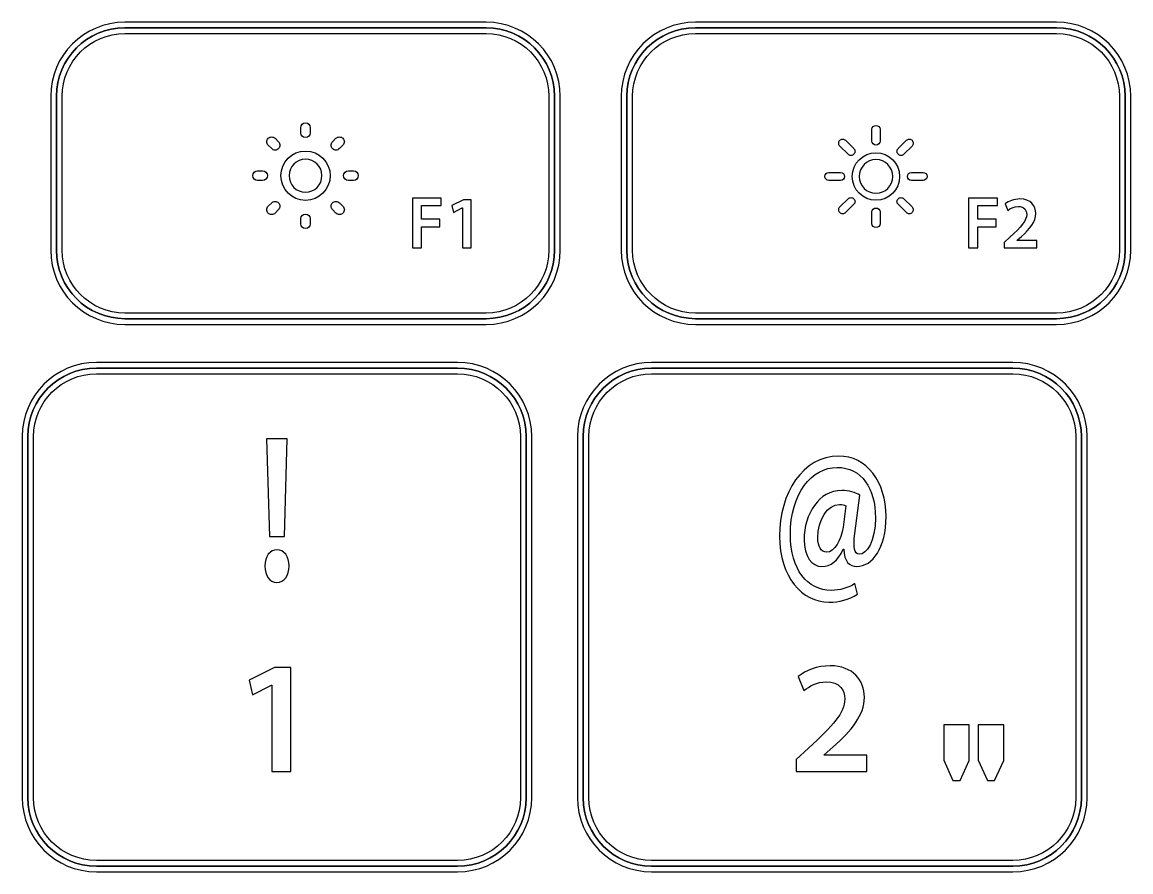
# Model space of a CAD drawing. Header units: millimetres. Extents: x -129 to 142, y -94 to 111.
# Drawn here: x -110.39 to -72.95, y 81.93 to 110.63 of the extents above; entities that cross this region are included whole.
import ezdxf

# ---------------------------------------------------------------- set-up
doc = ezdxf.new("R2010")
doc.units = ezdxf.units.MM
doc.header["$MEASUREMENT"] = 0
doc.layers.add('layer 1', color=7, linetype='Continuous')

msp = doc.modelspace()

# ---------------------------------------------------------------- linework, layer by layer
at = {"layer": 'layer 1', "color": 7, "lineweight": 25}
for points, knots in [([(-94.7167, 100.4215), (-94.7167, 100.4215), (-106.9178, 100.4215), (-106.9178, 100.4215), (-106.9178, 100.4215), (-108.2991, 100.4215), (-109.4222, 101.5453), (-109.4222, 102.9266), (-109.4222, 102.9266), (-109.4222, 102.9266), (-109.4222, 108.1285), (-109.4222, 108.1285), (-109.4222, 108.1285), (-109.4222, 109.5091), (-108.2991, 110.633), (-106.9178, 110.633), (-106.9178, 110.633), (-106.9178, 110.633), (-94.7167, 110.633), (-94.7167, 110.633), (-94.7167, 110.633), (-93.3357, 110.633), (-92.2124, 109.5091), (-92.2124, 108.1285), (-92.2124, 108.1285), (-92.2124, 108.1285), (-92.2124, 102.9266), (-92.2124, 102.9266), (-92.2124, 102.9266), (-92.2124, 101.5453), (-93.3357, 100.4215), (-94.7167, 100.4215)], [0, 0, 0, 0, 0.1111111, 0.1111111, 0.1111111, 0.1111111, 0.2222222, 0.2222222, 0.2222222, 0.2222222, 0.3333333, 0.3333333, 0.3333333, 0.3333333, 0.4444444, 0.4444444, 0.4444444, 0.4444444, 0.5555556, 0.5555556, 0.5555556, 0.5555556, 0.6666667, 0.6666667, 0.6666667, 0.6666667, 0.7777778, 0.7777778, 0.7777778, 0.7777778, 1, 1, 1, 1]), ([(-75.4506, 100.4215), (-75.4506, 100.4215), (-87.6518, 100.4215), (-87.6518, 100.4215), (-87.6518, 100.4215), (-89.0327, 100.4215), (-90.1562, 101.5453), (-90.1562, 102.9266), (-90.1562, 102.9266), (-90.1562, 102.9266), (-90.1562, 108.1285), (-90.1562, 108.1285), (-90.1562, 108.1285), (-90.1562, 109.5091), (-89.0327, 110.633), (-87.6518, 110.633), (-87.6518, 110.633), (-87.6518, 110.633), (-75.4506, 110.633), (-75.4506, 110.633), (-75.4506, 110.633), (-74.0696, 110.633), (-72.9462, 109.5091), (-72.9462, 108.1285), (-72.9462, 108.1285), (-72.9462, 108.1285), (-72.9462, 102.9266), (-72.9462, 102.9266), (-72.9462, 102.9266), (-72.9462, 101.5453), (-74.0696, 100.4215), (-75.4506, 100.4215)], [0, 0, 0, 0, 0.1111111, 0.1111111, 0.1111111, 0.1111111, 0.2222222, 0.2222222, 0.2222222, 0.2222222, 0.3333333, 0.3333333, 0.3333333, 0.3333333, 0.4444444, 0.4444444, 0.4444444, 0.4444444, 0.5555556, 0.5555556, 0.5555556, 0.5555556, 0.6666667, 0.6666667, 0.6666667, 0.6666667, 0.7777778, 0.7777778, 0.7777778, 0.7777778, 1, 1, 1, 1]), ([(-106.9178, 110.2468), (-106.9178, 110.2468), (-106.9178, 110.2468), (-106.9178, 110.2468), (-106.9178, 110.2468), (-108.0867, 110.2468), (-109.0371, 109.2967), (-109.0371, 108.1285), (-109.0371, 108.1285), (-109.0371, 108.1285), (-109.0371, 102.9266), (-109.0371, 102.9266), (-109.0371, 102.9266), (-109.0371, 101.7578), (-108.0867, 100.8071), (-106.9178, 100.8071), (-106.9178, 100.8071), (-106.9178, 100.8071), (-94.7167, 100.8071), (-94.7167, 100.8071), (-94.7167, 100.8071), (-93.5479, 100.8071), (-92.5979, 101.7578), (-92.5979, 102.9266), (-92.5979, 102.9266), (-92.5979, 102.9266), (-92.5979, 108.1285), (-92.5979, 108.1285), (-92.5979, 108.1285), (-92.5979, 109.2967), (-93.5479, 110.2468), (-94.7167, 110.2468), (-94.7167, 110.2468), (-94.7167, 110.2468), (-106.9178, 110.2468), (-106.9178, 110.2468)], [0, 0, 0, 0, 0.1, 0.1, 0.1, 0.1, 0.2, 0.2, 0.2, 0.2, 0.3, 0.3, 0.3, 0.3, 0.4, 0.4, 0.4, 0.4, 0.5, 0.5, 0.5, 0.5, 0.6, 0.6, 0.6, 0.6, 0.7, 0.7, 0.7, 0.7, 0.8, 0.8, 0.8, 0.8, 1, 1, 1, 1]), ([(-87.6518, 110.2468), (-87.6518, 110.2468), (-87.6518, 110.2468), (-87.6518, 110.2468), (-87.6518, 110.2468), (-88.8201, 110.2468), (-89.7709, 109.2967), (-89.7709, 108.1285), (-89.7709, 108.1285), (-89.7709, 108.1285), (-89.7709, 102.9266), (-89.7709, 102.9266), (-89.7709, 102.9266), (-89.7709, 101.7578), (-88.8201, 100.8071), (-87.6518, 100.8071), (-87.6518, 100.8071), (-87.6518, 100.8071), (-75.4506, 100.8071), (-75.4506, 100.8071), (-75.4506, 100.8071), (-74.2815, 100.8071), (-73.3312, 101.7578), (-73.3312, 102.9266), (-73.3312, 102.9266), (-73.3312, 102.9266), (-73.3312, 108.1285), (-73.3312, 108.1285), (-73.3312, 108.1285), (-73.3312, 109.2967), (-74.2815, 110.2468), (-75.4506, 110.2468), (-75.4506, 110.2468), (-75.4506, 110.2468), (-87.6518, 110.2468), (-87.6518, 110.2468)], [0, 0, 0, 0, 0.1, 0.1, 0.1, 0.1, 0.2, 0.2, 0.2, 0.2, 0.3, 0.3, 0.3, 0.3, 0.4, 0.4, 0.4, 0.4, 0.5, 0.5, 0.5, 0.5, 0.6, 0.6, 0.6, 0.6, 0.7, 0.7, 0.7, 0.7, 0.8, 0.8, 0.8, 0.8, 1, 1, 1, 1]), ([(-95.6792, 81.9277), (-95.6792, 81.9277), (-107.8807, 81.9277), (-107.8807, 81.9277), (-107.8807, 81.9277), (-109.2617, 81.9277), (-110.3852, 83.0511), (-110.3852, 84.4318), (-110.3852, 84.4318), (-110.3852, 84.4318), (-110.3852, 96.6332), (-110.3852, 96.6332), (-110.3852, 96.6332), (-110.3852, 98.0143), (-109.2617, 99.1377), (-107.8807, 99.1377), (-107.8807, 99.1377), (-107.8807, 99.1377), (-95.6792, 99.1377), (-95.6792, 99.1377), (-95.6792, 99.1377), (-94.2983, 99.1377), (-93.1748, 98.0143), (-93.1748, 96.6332), (-93.1748, 96.6332), (-93.1748, 96.6332), (-93.1748, 84.4318), (-93.1748, 84.4318), (-93.1748, 84.4318), (-93.1748, 83.0511), (-94.2983, 81.9277), (-95.6792, 81.9277)], [0, 0, 0, 0, 0.1111111, 0.1111111, 0.1111111, 0.1111111, 0.2222222, 0.2222222, 0.2222222, 0.2222222, 0.3333333, 0.3333333, 0.3333333, 0.3333333, 0.4444444, 0.4444444, 0.4444444, 0.4444444, 0.5555556, 0.5555556, 0.5555556, 0.5555556, 0.6666667, 0.6666667, 0.6666667, 0.6666667, 0.7777778, 0.7777778, 0.7777778, 0.7777778, 1, 1, 1, 1]), ([(-76.9281, 81.9277), (-76.9281, 81.9277), (-89.1296, 81.9277), (-89.1296, 81.9277), (-89.1296, 81.9277), (-90.5105, 81.9277), (-91.6336, 83.0511), (-91.6336, 84.4318), (-91.6336, 84.4318), (-91.6336, 84.4318), (-91.6336, 96.6332), (-91.6336, 96.6332), (-91.6336, 96.6332), (-91.6336, 98.0143), (-90.5105, 99.1377), (-89.1296, 99.1377), (-89.1296, 99.1377), (-89.1296, 99.1377), (-76.9281, 99.1377), (-76.9281, 99.1377), (-76.9281, 99.1377), (-75.5464, 99.1377), (-74.4238, 98.0143), (-74.4238, 96.6332), (-74.4238, 96.6332), (-74.4238, 96.6332), (-74.4238, 84.4318), (-74.4238, 84.4318), (-74.4238, 84.4318), (-74.4238, 83.0511), (-75.5464, 81.9277), (-76.9281, 81.9277)], [0, 0, 0, 0, 0.1111111, 0.1111111, 0.1111111, 0.1111111, 0.2222222, 0.2222222, 0.2222222, 0.2222222, 0.3333333, 0.3333333, 0.3333333, 0.3333333, 0.4444444, 0.4444444, 0.4444444, 0.4444444, 0.5555556, 0.5555556, 0.5555556, 0.5555556, 0.6666667, 0.6666667, 0.6666667, 0.6666667, 0.7777778, 0.7777778, 0.7777778, 0.7777778, 1, 1, 1, 1]), ([(-107.8807, 98.7527), (-107.8807, 98.7527), (-107.8807, 98.7527), (-107.8807, 98.7527), (-107.8807, 98.7527), (-109.0488, 98.7527), (-109.9998, 97.8014), (-109.9998, 96.6332), (-109.9998, 96.6332), (-109.9998, 96.6332), (-109.9998, 84.4318), (-109.9998, 84.4318), (-109.9998, 84.4318), (-109.9998, 83.2638), (-109.0488, 82.3117), (-107.8807, 82.3117), (-107.8807, 82.3117), (-107.8807, 82.3117), (-95.6792, 82.3117), (-95.6792, 82.3117), (-95.6792, 82.3117), (-94.5111, 82.3117), (-93.5601, 83.2638), (-93.5601, 84.4318), (-93.5601, 84.4318), (-93.5601, 84.4318), (-93.5601, 96.6332), (-93.5601, 96.6332), (-93.5601, 96.6332), (-93.5601, 97.8014), (-94.5111, 98.7527), (-95.6792, 98.7527), (-95.6792, 98.7527), (-95.6792, 98.7527), (-107.8807, 98.7527), (-107.8807, 98.7527)], [0, 0, 0, 0, 0.1, 0.1, 0.1, 0.1, 0.2, 0.2, 0.2, 0.2, 0.3, 0.3, 0.3, 0.3, 0.4, 0.4, 0.4, 0.4, 0.5, 0.5, 0.5, 0.5, 0.6, 0.6, 0.6, 0.6, 0.7, 0.7, 0.7, 0.7, 0.8, 0.8, 0.8, 0.8, 1, 1, 1, 1]), ([(-89.1296, 98.7527), (-89.1296, 98.7527), (-89.1296, 98.7527), (-89.1296, 98.7527), (-89.1296, 98.7527), (-90.2977, 98.7527), (-91.2485, 97.8014), (-91.2485, 96.6332), (-91.2485, 96.6332), (-91.2485, 96.6332), (-91.2485, 84.4318), (-91.2485, 84.4318), (-91.2485, 84.4318), (-91.2485, 83.2638), (-90.2977, 82.3117), (-89.1296, 82.3117), (-89.1296, 82.3117), (-89.1296, 82.3117), (-76.9281, 82.3117), (-76.9281, 82.3117), (-76.9281, 82.3117), (-75.7593, 82.3117), (-74.8088, 83.2638), (-74.8088, 84.4318), (-74.8088, 84.4318), (-74.8088, 84.4318), (-74.8088, 96.6332), (-74.8088, 96.6332), (-74.8088, 96.6332), (-74.8088, 97.8014), (-75.7593, 98.7527), (-76.9281, 98.7527), (-76.9281, 98.7527), (-76.9281, 98.7527), (-89.1296, 98.7527), (-89.1296, 98.7527)], [0, 0, 0, 0, 0.1, 0.1, 0.1, 0.1, 0.2, 0.2, 0.2, 0.2, 0.3, 0.3, 0.3, 0.3, 0.4, 0.4, 0.4, 0.4, 0.5, 0.5, 0.5, 0.5, 0.6, 0.6, 0.6, 0.6, 0.7, 0.7, 0.7, 0.7, 0.8, 0.8, 0.8, 0.8, 1, 1, 1, 1])]:
    msp.add_open_spline(points, degree=3, knots=knots, dxfattribs=at)
at = {"layer": 'layer 1', "color": 7}
for points in [[(-92.4047, 102.9266), (-92.4047, 101.6496), (-93.4397, 100.6153), (-94.7167, 100.6153), (-94.7167, 100.6153), (-94.7167, 100.6153), (-106.9178, 100.6153), (-106.9178, 100.6153), (-106.9178, 100.6153), (-108.1942, 100.6153), (-109.2296, 101.6496), (-109.2296, 102.9266), (-109.2296, 102.9266), (-109.2296, 102.9266), (-109.2296, 108.1285), (-109.2296, 108.1285), (-109.2296, 108.1285), (-109.2296, 109.4048), (-108.1942, 110.4391), (-106.9178, 110.4391), (-106.9178, 110.4391), (-106.9178, 110.4391), (-94.7167, 110.4391), (-94.7167, 110.4391), (-94.7167, 110.4391), (-93.4397, 110.4391), (-92.4047, 109.4048), (-92.4047, 108.1285), (-92.4047, 108.1285), (-92.4047, 108.1285), (-92.4047, 102.9266), (-92.4047, 102.9266)], [(-73.1382, 102.9266), (-73.1382, 101.6496), (-74.1741, 100.6153), (-75.4506, 100.6153), (-75.4506, 100.6153), (-75.4506, 100.6153), (-87.6518, 100.6153), (-87.6518, 100.6153), (-87.6518, 100.6153), (-88.9285, 100.6153), (-89.9638, 101.6496), (-89.9638, 102.9266), (-89.9638, 102.9266), (-89.9638, 102.9266), (-89.9638, 108.1285), (-89.9638, 108.1285), (-89.9638, 108.1285), (-89.9638, 109.4048), (-88.9285, 110.4391), (-87.6518, 110.4391), (-87.6518, 110.4391), (-87.6518, 110.4391), (-75.4506, 110.4391), (-75.4506, 110.4391), (-75.4506, 110.4391), (-74.1741, 110.4391), (-73.1382, 109.4048), (-73.1382, 108.1285), (-73.1382, 108.1285), (-73.1382, 108.1285), (-73.1382, 102.9266), (-73.1382, 102.9266)], [(-93.3675, 84.4318), (-93.3675, 83.1552), (-94.4024, 82.12), (-95.6792, 82.12), (-95.6792, 82.12), (-95.6792, 82.12), (-107.8807, 82.12), (-107.8807, 82.12), (-107.8807, 82.12), (-109.1575, 82.12), (-110.1922, 83.1552), (-110.1922, 84.4318), (-110.1922, 84.4318), (-110.1922, 84.4318), (-110.1922, 96.6332), (-110.1922, 96.6332), (-110.1922, 96.6332), (-110.1922, 97.9097), (-109.1575, 98.9454), (-107.8807, 98.9454), (-107.8807, 98.9454), (-107.8807, 98.9454), (-95.6792, 98.9454), (-95.6792, 98.9454), (-95.6792, 98.9454), (-94.4024, 98.9454), (-93.3675, 97.9097), (-93.3675, 96.6332), (-93.3675, 96.6332), (-93.3675, 96.6332), (-93.3675, 84.4318), (-93.3675, 84.4318)], [(-74.6161, 84.4318), (-74.6161, 83.1552), (-75.6517, 82.12), (-76.9281, 82.12), (-76.9281, 82.12), (-76.9281, 82.12), (-89.1296, 82.12), (-89.1296, 82.12), (-89.1296, 82.12), (-90.4063, 82.12), (-91.4416, 83.1552), (-91.4416, 84.4318), (-91.4416, 84.4318), (-91.4416, 84.4318), (-91.4416, 96.6332), (-91.4416, 96.6332), (-91.4416, 96.6332), (-91.4416, 97.9097), (-90.4063, 98.9454), (-89.1296, 98.9454), (-89.1296, 98.9454), (-89.1296, 98.9454), (-76.9281, 98.9454), (-76.9281, 98.9454), (-76.9281, 98.9454), (-75.6517, 98.9454), (-74.6161, 97.9097), (-74.6161, 96.6332), (-74.6161, 96.6332), (-74.6161, 96.6332), (-74.6161, 84.4318), (-74.6161, 84.4318)]]:
    msp.add_open_spline(points, degree=3, knots=[0, 0, 0, 0, 0.1111111, 0.1111111, 0.1111111, 0.1111111, 0.2222222, 0.2222222, 0.2222222, 0.2222222, 0.3333333, 0.3333333, 0.3333333, 0.3333333, 0.4444444, 0.4444444, 0.4444444, 0.4444444, 0.5555556, 0.5555556, 0.5555556, 0.5555556, 0.6666667, 0.6666667, 0.6666667, 0.6666667, 0.7777778, 0.7777778, 0.7777778, 0.7777778, 1, 1, 1, 1], dxfattribs=at)
at = {"layer": 'layer 1', "color": 251, "lineweight": 25}
for points in [[(-109.2296, 108.1285), (-109.2296, 109.4048), (-108.1942, 110.4391), (-106.9178, 110.4391)], [(-106.9178, 110.4391), (-106.9178, 110.4391), (-94.7167, 110.4391), (-94.7167, 110.4391)], [(-94.7167, 110.4391), (-93.4397, 110.4391), (-92.4047, 109.4048), (-92.4047, 108.1285)], [(-89.9638, 108.1285), (-89.9638, 109.4048), (-88.9285, 110.4391), (-87.6518, 110.4391)], [(-87.6518, 110.4391), (-87.6518, 110.4391), (-75.4506, 110.4391), (-75.4506, 110.4391)], [(-75.4506, 110.4391), (-74.1741, 110.4391), (-73.1382, 109.4048), (-73.1382, 108.1285)], [(-109.2296, 102.9266), (-109.2296, 102.9266), (-109.2296, 108.1285), (-109.2296, 108.1285)], [(-92.4047, 108.1285), (-92.4047, 108.1285), (-92.4047, 102.9266), (-92.4047, 102.9266)], [(-89.9638, 102.9266), (-89.9638, 102.9266), (-89.9638, 108.1285), (-89.9638, 108.1285)], [(-73.1382, 108.1285), (-73.1382, 108.1285), (-73.1382, 102.9266), (-73.1382, 102.9266)], [(-106.9178, 100.6153), (-108.1942, 100.6153), (-109.2296, 101.6496), (-109.2296, 102.9266)], [(-92.4047, 102.9266), (-92.4047, 101.6496), (-93.4397, 100.6153), (-94.7167, 100.6153)], [(-87.6518, 100.6153), (-88.9285, 100.6153), (-89.9638, 101.6496), (-89.9638, 102.9266)], [(-73.1382, 102.9266), (-73.1382, 101.6496), (-74.1741, 100.6153), (-75.4506, 100.6153)], [(-94.7167, 100.6153), (-94.7167, 100.6153), (-106.9178, 100.6153), (-106.9178, 100.6153)], [(-75.4506, 100.6153), (-75.4506, 100.6153), (-87.6518, 100.6153), (-87.6518, 100.6153)], [(-110.1922, 96.6332), (-110.1922, 97.9097), (-109.1575, 98.9454), (-107.8807, 98.9454)], [(-107.8807, 98.9454), (-107.8807, 98.9454), (-95.6792, 98.9454), (-95.6792, 98.9454)], [(-95.6792, 98.9454), (-94.4024, 98.9454), (-93.3675, 97.9097), (-93.3675, 96.6332)], [(-91.4416, 96.6332), (-91.4416, 97.9097), (-90.4063, 98.9454), (-89.1296, 98.9454)], [(-89.1296, 98.9454), (-89.1296, 98.9454), (-76.9281, 98.9454), (-76.9281, 98.9454)], [(-76.9281, 98.9454), (-75.6517, 98.9454), (-74.6161, 97.9097), (-74.6161, 96.6332)], [(-110.1922, 84.4318), (-110.1922, 84.4318), (-110.1922, 96.6332), (-110.1922, 96.6332)], [(-93.3675, 96.6332), (-93.3675, 96.6332), (-93.3675, 84.4318), (-93.3675, 84.4318)], [(-91.4416, 84.4318), (-91.4416, 84.4318), (-91.4416, 96.6332), (-91.4416, 96.6332)], [(-74.6161, 96.6332), (-74.6161, 96.6332), (-74.6161, 84.4318), (-74.6161, 84.4318)], [(-107.8807, 82.12), (-109.1575, 82.12), (-110.1922, 83.1552), (-110.1922, 84.4318)], [(-93.3675, 84.4318), (-93.3675, 83.1552), (-94.4024, 82.12), (-95.6792, 82.12)], [(-89.1296, 82.12), (-90.4063, 82.12), (-91.4416, 83.1552), (-91.4416, 84.4318)], [(-74.6161, 84.4318), (-74.6161, 83.1552), (-75.6517, 82.12), (-76.9281, 82.12)], [(-95.6792, 82.12), (-95.6792, 82.12), (-107.8807, 82.12), (-107.8807, 82.12)], [(-76.9281, 82.12), (-76.9281, 82.12), (-89.1296, 82.12), (-89.1296, 82.12)]]:
    msp.add_open_spline(points, degree=3, dxfattribs=at)
at = {"layer": 'layer 1', "color": 252}
for points, knots in [([(-100.6552, 106.8922), (-100.6552, 106.8922), (-100.6552, 106.8922), (-100.6552, 106.8922), (-100.6552, 106.8922), (-100.6552, 106.8922), (-100.6552, 107.0668), (-100.6552, 107.0668), (-100.6552, 107.0668), (-100.6552, 107.1564), (-100.7247, 107.2302), (-100.8161, 107.2302), (-100.8161, 107.2302), (-100.9058, 107.2302), (-100.9793, 107.1564), (-100.9793, 107.0668), (-100.9793, 107.0668), (-100.9793, 107.0668), (-100.9793, 106.8922), (-100.9793, 106.8922), (-100.9793, 106.8922), (-100.9793, 106.8026), (-100.9058, 106.7332), (-100.8161, 106.7332), (-100.8161, 106.7332), (-100.7247, 106.7332), (-100.6552, 106.8026), (-100.6552, 106.8922)], [0, 0, 0, 0, 0.125, 0.125, 0.125, 0.125, 0.25, 0.25, 0.25, 0.25, 0.375, 0.375, 0.375, 0.375, 0.5, 0.5, 0.5, 0.5, 0.625, 0.625, 0.625, 0.625, 0.75, 0.75, 0.75, 0.75, 1, 1, 1, 1]), ([(-81.4155, 106.6167), (-81.4155, 106.6167), (-81.4155, 106.6167), (-81.4155, 106.6167), (-81.4155, 106.6167), (-81.4155, 106.6167), (-81.4155, 107.0145), (-81.4155, 107.0145), (-81.4155, 107.0145), (-81.4155, 107.0888), (-81.4786, 107.1416), (-81.553, 107.1416), (-81.553, 107.1416), (-81.6285, 107.1416), (-81.6899, 107.0888), (-81.6899, 107.0145), (-81.6899, 107.0145), (-81.6899, 107.0145), (-81.6899, 106.6167), (-81.6899, 106.6167), (-81.6899, 106.6167), (-81.6899, 106.5437), (-81.6285, 106.4826), (-81.553, 106.4826), (-81.553, 106.4826), (-81.4786, 106.4826), (-81.4155, 106.5437), (-81.4155, 106.6167)], [0, 0, 0, 0, 0.125, 0.125, 0.125, 0.125, 0.25, 0.25, 0.25, 0.25, 0.375, 0.375, 0.375, 0.375, 0.5, 0.5, 0.5, 0.5, 0.625, 0.625, 0.625, 0.625, 0.75, 0.75, 0.75, 0.75, 1, 1, 1, 1]), ([(-101.6815, 106.4724), (-101.6815, 106.4724), (-101.6815, 106.4724), (-101.6815, 106.4724), (-101.6815, 106.4724), (-101.6815, 106.5129), (-101.6971, 106.5589), (-101.7296, 106.5897), (-101.7296, 106.5897), (-101.7296, 106.5897), (-101.8422, 106.7092), (-101.8422, 106.7092), (-101.8422, 106.7092), (-101.8731, 106.738), (-101.9236, 106.7546), (-101.9665, 106.7546), (-101.9665, 106.7546), (-102.0071, 106.7546), (-102.0494, 106.738), (-102.079, 106.7092), (-102.079, 106.7092), (-102.1098, 106.6803), (-102.1274, 106.6377), (-102.1274, 106.5961), (-102.1274, 106.5961), (-102.1274, 106.5545), (-102.1098, 106.4983), (-102.079, 106.4724), (-102.079, 106.4724), (-102.079, 106.4724), (-101.9584, 106.3594), (-101.9584, 106.3594), (-101.9584, 106.3594), (-101.9276, 106.3294), (-101.8873, 106.3099), (-101.8422, 106.3099), (-101.8422, 106.3099), (-101.8016, 106.3099), (-101.759, 106.3294), (-101.7296, 106.3594), (-101.7296, 106.3594), (-101.6971, 106.3876), (-101.6815, 106.4292), (-101.6815, 106.4724)], [0, 0, 0, 0, 0.0833333, 0.0833333, 0.0833333, 0.0833333, 0.1666667, 0.1666667, 0.1666667, 0.1666667, 0.25, 0.25, 0.25, 0.25, 0.3333333, 0.3333333, 0.3333333, 0.3333333, 0.4166667, 0.4166667, 0.4166667, 0.4166667, 0.5, 0.5, 0.5, 0.5, 0.5833333, 0.5833333, 0.5833333, 0.5833333, 0.6666667, 0.6666667, 0.6666667, 0.6666667, 0.75, 0.75, 0.75, 0.75, 0.8333333, 0.8333333, 0.8333333, 0.8333333, 1, 1, 1, 1]), ([(-99.503, 106.5961), (-99.503, 106.6377), (-99.5248, 106.6803), (-99.5536, 106.7092), (-99.5536, 106.7092), (-99.5823, 106.738), (-99.625, 106.7546), (-99.6681, 106.7546), (-99.6681, 106.7546), (-99.7104, 106.7546), (-99.7591, 106.738), (-99.7902, 106.7092), (-99.7902, 106.7092), (-99.7902, 106.7092), (-99.903, 106.5897), (-99.903, 106.5897), (-99.903, 106.5897), (-99.9341, 106.5589), (-99.9534, 106.5129), (-99.9534, 106.4724), (-99.9534, 106.4724), (-99.9534, 106.4292), (-99.9341, 106.3876), (-99.903, 106.3594), (-99.903, 106.3594), (-99.8736, 106.3294), (-99.8305, 106.3099), (-99.7902, 106.3099), (-99.7902, 106.3099), (-99.7473, 106.3099), (-99.7048, 106.3294), (-99.674, 106.3594), (-99.674, 106.3594), (-99.674, 106.3594), (-99.5536, 106.4724), (-99.5536, 106.4724), (-99.5536, 106.4724), (-99.5248, 106.4983), (-99.503, 106.5545), (-99.503, 106.5961)], [0, 0, 0, 0, 0.0909091, 0.0909091, 0.0909091, 0.0909091, 0.1818182, 0.1818182, 0.1818182, 0.1818182, 0.2727273, 0.2727273, 0.2727273, 0.2727273, 0.3636364, 0.3636364, 0.3636364, 0.3636364, 0.4545455, 0.4545455, 0.4545455, 0.4545455, 0.5454545, 0.5454545, 0.5454545, 0.5454545, 0.6363636, 0.6363636, 0.6363636, 0.6363636, 0.7272727, 0.7272727, 0.7272727, 0.7272727, 0.8181818, 0.8181818, 0.8181818, 0.8181818, 1, 1, 1, 1]), ([(-82.26, 106.2653), (-82.26, 106.2653), (-82.26, 106.2653), (-82.26, 106.2653), (-82.26, 106.2653), (-82.26, 106.2967), (-82.2776, 106.3383), (-82.3023, 106.3608), (-82.3023, 106.3608), (-82.3023, 106.3608), (-82.5789, 106.6421), (-82.5789, 106.6421), (-82.5789, 106.6421), (-82.6041, 106.6715), (-82.6382, 106.6803), (-82.6754, 106.6803), (-82.6754, 106.6803), (-82.709, 106.6803), (-82.7498, 106.6715), (-82.7739, 106.6421), (-82.7739, 106.6421), (-82.7996, 106.6167), (-82.8114, 106.5765), (-82.8114, 106.5437), (-82.8114, 106.5437), (-82.8114, 106.5051), (-82.7996, 106.4708), (-82.7739, 106.4478), (-82.7739, 106.4478), (-82.7739, 106.4478), (-82.4933, 106.17), (-82.4933, 106.17), (-82.4933, 106.17), (-82.4669, 106.147), (-82.4348, 106.1299), (-82.396, 106.1299), (-82.396, 106.1299), (-82.3636, 106.1299), (-82.3263, 106.147), (-82.3023, 106.17), (-82.3023, 106.17), (-82.2776, 106.1953), (-82.26, 106.2301), (-82.26, 106.2653)], [0, 0, 0, 0, 0.0833333, 0.0833333, 0.0833333, 0.0833333, 0.1666667, 0.1666667, 0.1666667, 0.1666667, 0.25, 0.25, 0.25, 0.25, 0.3333333, 0.3333333, 0.3333333, 0.3333333, 0.4166667, 0.4166667, 0.4166667, 0.4166667, 0.5, 0.5, 0.5, 0.5, 0.5833333, 0.5833333, 0.5833333, 0.5833333, 0.6666667, 0.6666667, 0.6666667, 0.6666667, 0.75, 0.75, 0.75, 0.75, 0.8333333, 0.8333333, 0.8333333, 0.8333333, 1, 1, 1, 1]), ([(-80.2946, 106.5437), (-80.2946, 106.5765), (-80.3044, 106.6167), (-80.3303, 106.6421), (-80.3303, 106.6421), (-80.3539, 106.6715), (-80.3944, 106.6803), (-80.43, 106.6803), (-80.43, 106.6803), (-80.4658, 106.6803), (-80.5015, 106.6715), (-80.5235, 106.6421), (-80.5235, 106.6421), (-80.5235, 106.6421), (-80.8017, 106.3608), (-80.8017, 106.3608), (-80.8017, 106.3608), (-80.8293, 106.3383), (-80.844, 106.2967), (-80.844, 106.2653), (-80.844, 106.2653), (-80.844, 106.2301), (-80.8293, 106.1953), (-80.8017, 106.17), (-80.8017, 106.17), (-80.7774, 106.147), (-80.7418, 106.1299), (-80.706, 106.1299), (-80.706, 106.1299), (-80.6706, 106.1299), (-80.6355, 106.147), (-80.6125, 106.17), (-80.6125, 106.17), (-80.6125, 106.17), (-80.3303, 106.4478), (-80.3303, 106.4478), (-80.3303, 106.4478), (-80.3044, 106.4708), (-80.2946, 106.5051), (-80.2946, 106.5437)], [0, 0, 0, 0, 0.0909091, 0.0909091, 0.0909091, 0.0909091, 0.1818182, 0.1818182, 0.1818182, 0.1818182, 0.2727273, 0.2727273, 0.2727273, 0.2727273, 0.3636364, 0.3636364, 0.3636364, 0.3636364, 0.4545455, 0.4545455, 0.4545455, 0.4545455, 0.5454545, 0.5454545, 0.5454545, 0.5454545, 0.6363636, 0.6363636, 0.6363636, 0.6363636, 0.7272727, 0.7272727, 0.7272727, 0.7272727, 0.8181818, 0.8181818, 0.8181818, 0.8181818, 1, 1, 1, 1]), ([(-99.9842, 105.4493), (-99.9842, 105.4493), (-99.9842, 105.4493), (-99.9842, 105.4493), (-99.9842, 105.4493), (-99.9842, 105.9048), (-100.3584, 106.2795), (-100.8161, 106.2795), (-100.8161, 106.2795), (-101.2759, 106.2795), (-101.6504, 105.9048), (-101.6504, 105.4493), (-101.6504, 105.4493), (-101.6504, 104.984), (-101.2759, 104.6137), (-100.8161, 104.6137), (-100.8161, 104.6137), (-100.3584, 104.6137), (-99.9842, 104.984), (-99.9842, 105.4493)], [0, 0, 0, 0, 0.1666667, 0.1666667, 0.1666667, 0.1666667, 0.3333333, 0.3333333, 0.3333333, 0.3333333, 0.5, 0.5, 0.5, 0.5, 0.6666667, 0.6666667, 0.6666667, 0.6666667, 1, 1, 1, 1]), ([(-100.2616, 105.4493), (-100.2616, 105.4493), (-100.2616, 105.4493), (-100.2616, 105.4493), (-100.2616, 105.4493), (-100.2616, 105.1425), (-100.508, 104.8846), (-100.8161, 104.8846), (-100.8161, 104.8846), (-101.1246, 104.8846), (-101.371, 105.1425), (-101.371, 105.4493), (-101.371, 105.4493), (-101.371, 105.7541), (-101.1246, 106.0016), (-100.8161, 106.0016), (-100.8161, 106.0016), (-100.508, 106.0016), (-100.2616, 105.7541), (-100.2616, 105.4493)], [0, 0, 0, 0, 0.1666667, 0.1666667, 0.1666667, 0.1666667, 0.3333333, 0.3333333, 0.3333333, 0.3333333, 0.5, 0.5, 0.5, 0.5, 0.6666667, 0.6666667, 0.6666667, 0.6666667, 1, 1, 1, 1]), ([(-80.7533, 105.4223), (-80.7533, 105.4223), (-80.7533, 105.4223), (-80.7533, 105.4223), (-80.7533, 105.4223), (-80.7533, 105.8647), (-81.1102, 106.2199), (-81.553, 106.2199), (-81.553, 106.2199), (-81.9952, 106.2199), (-82.3538, 105.8647), (-82.3538, 105.4223), (-82.3538, 105.4223), (-82.3538, 104.9737), (-81.9952, 104.6175), (-81.553, 104.6175), (-81.553, 104.6175), (-81.1102, 104.6175), (-80.7533, 104.9737), (-80.7533, 105.4223)], [0, 0, 0, 0, 0.1666667, 0.1666667, 0.1666667, 0.1666667, 0.3333333, 0.3333333, 0.3333333, 0.3333333, 0.5, 0.5, 0.5, 0.5, 0.6666667, 0.6666667, 0.6666667, 0.6666667, 1, 1, 1, 1]), ([(-80.9822, 105.4223), (-80.9822, 105.4223), (-80.9822, 105.4223), (-80.9822, 105.4223), (-80.9822, 105.4223), (-80.9822, 105.1083), (-81.2413, 104.8508), (-81.553, 104.8508), (-81.553, 104.8508), (-81.8626, 104.8508), (-82.1201, 105.1083), (-82.1201, 105.4223), (-82.1201, 105.4223), (-82.1201, 105.7336), (-81.8626, 105.99), (-81.553, 105.99), (-81.553, 105.99), (-81.2413, 105.99), (-80.9822, 105.7336), (-80.9822, 105.4223)], [0, 0, 0, 0, 0.1666667, 0.1666667, 0.1666667, 0.1666667, 0.3333333, 0.3333333, 0.3333333, 0.3333333, 0.5, 0.5, 0.5, 0.5, 0.6666667, 0.6666667, 0.6666667, 0.6666667, 1, 1, 1, 1]), ([(-102.104, 105.4493), (-102.104, 105.4493), (-102.104, 105.4493), (-102.104, 105.4493), (-102.104, 105.4493), (-102.104, 105.5369), (-102.1775, 105.6084), (-102.2672, 105.6084), (-102.2672, 105.6084), (-102.2672, 105.6084), (-102.4354, 105.6084), (-102.4354, 105.6084), (-102.4354, 105.6084), (-102.5265, 105.6084), (-102.5983, 105.5369), (-102.5983, 105.4493), (-102.5983, 105.4493), (-102.5983, 105.3553), (-102.5265, 105.279), (-102.4354, 105.279), (-102.4354, 105.279), (-102.4354, 105.279), (-102.2672, 105.279), (-102.2672, 105.279), (-102.2672, 105.279), (-102.1775, 105.279), (-102.104, 105.3553), (-102.104, 105.4493)], [0, 0, 0, 0, 0.125, 0.125, 0.125, 0.125, 0.25, 0.25, 0.25, 0.25, 0.375, 0.375, 0.375, 0.375, 0.5, 0.5, 0.5, 0.5, 0.625, 0.625, 0.625, 0.625, 0.75, 0.75, 0.75, 0.75, 1, 1, 1, 1]), ([(-99.0359, 105.4493), (-99.0359, 105.4493), (-99.0359, 105.4493), (-99.0359, 105.4493), (-99.0359, 105.4493), (-99.0359, 105.5369), (-99.1037, 105.6084), (-99.1967, 105.6084), (-99.1967, 105.6084), (-99.1967, 105.6084), (-99.3674, 105.6084), (-99.3674, 105.6084), (-99.3674, 105.6084), (-99.457, 105.6084), (-99.5306, 105.5369), (-99.5306, 105.4493), (-99.5306, 105.4493), (-99.5306, 105.3553), (-99.457, 105.279), (-99.3674, 105.279), (-99.3674, 105.279), (-99.3674, 105.279), (-99.1967, 105.279), (-99.1967, 105.279), (-99.1967, 105.279), (-99.1037, 105.279), (-99.0359, 105.3553), (-99.0359, 105.4493)], [0, 0, 0, 0, 0.125, 0.125, 0.125, 0.125, 0.25, 0.25, 0.25, 0.25, 0.375, 0.375, 0.375, 0.375, 0.5, 0.5, 0.5, 0.5, 0.625, 0.625, 0.625, 0.625, 0.75, 0.75, 0.75, 0.75, 1, 1, 1, 1]), ([(-82.6124, 105.4223), (-82.6124, 105.4223), (-82.6124, 105.4223), (-82.6124, 105.4223), (-82.6124, 105.4223), (-82.6124, 105.4957), (-82.6754, 105.555), (-82.7498, 105.555), (-82.7498, 105.555), (-82.7498, 105.555), (-83.1423, 105.555), (-83.1423, 105.555), (-83.1423, 105.555), (-83.2179, 105.555), (-83.2764, 105.4957), (-83.2764, 105.4223), (-83.2764, 105.4223), (-83.2764, 105.3461), (-83.2179, 105.2814), (-83.1423, 105.2814), (-83.1423, 105.2814), (-83.1423, 105.2814), (-82.7498, 105.2814), (-82.7498, 105.2814), (-82.7498, 105.2814), (-82.6754, 105.2814), (-82.6124, 105.3461), (-82.6124, 105.4223)], [0, 0, 0, 0, 0.125, 0.125, 0.125, 0.125, 0.25, 0.25, 0.25, 0.25, 0.375, 0.375, 0.375, 0.375, 0.5, 0.5, 0.5, 0.5, 0.625, 0.625, 0.625, 0.625, 0.75, 0.75, 0.75, 0.75, 1, 1, 1, 1]), ([(-79.826, 105.4223), (-79.826, 105.4223), (-79.826, 105.4223), (-79.826, 105.4223), (-79.826, 105.4223), (-79.826, 105.4957), (-79.8875, 105.555), (-79.9617, 105.555), (-79.9617, 105.555), (-79.9617, 105.555), (-80.3539, 105.555), (-80.3539, 105.555), (-80.3539, 105.555), (-80.43, 105.555), (-80.49, 105.4957), (-80.49, 105.4223), (-80.49, 105.4223), (-80.49, 105.3461), (-80.43, 105.2814), (-80.3539, 105.2814), (-80.3539, 105.2814), (-80.3539, 105.2814), (-79.9617, 105.2814), (-79.9617, 105.2814), (-79.9617, 105.2814), (-79.8875, 105.2814), (-79.826, 105.3461), (-79.826, 105.4223)], [0, 0, 0, 0, 0.125, 0.125, 0.125, 0.125, 0.25, 0.25, 0.25, 0.25, 0.375, 0.375, 0.375, 0.375, 0.5, 0.5, 0.5, 0.5, 0.625, 0.625, 0.625, 0.625, 0.75, 0.75, 0.75, 0.75, 1, 1, 1, 1]), ([(-101.6815, 104.415), (-101.6815, 104.415), (-101.6815, 104.415), (-101.6815, 104.415), (-101.6815, 104.415), (-101.6815, 104.4584), (-101.6971, 104.4956), (-101.7296, 104.5255), (-101.7296, 104.5255), (-101.759, 104.5569), (-101.8016, 104.5793), (-101.8422, 104.5793), (-101.8422, 104.5793), (-101.8873, 104.5793), (-101.9276, 104.5569), (-101.9584, 104.5255), (-101.9584, 104.5255), (-101.9584, 104.5255), (-102.079, 104.415), (-102.079, 104.415), (-102.079, 104.415), (-102.1098, 104.3886), (-102.1274, 104.3376), (-102.1274, 104.3015), (-102.1274, 104.3015), (-102.1274, 104.2545), (-102.1098, 104.2085), (-102.079, 104.1767), (-102.079, 104.1767), (-102.0494, 104.1488), (-102.0071, 104.1307), (-101.9665, 104.1307), (-101.9665, 104.1307), (-101.9236, 104.1307), (-101.8731, 104.1488), (-101.8422, 104.1767), (-101.8422, 104.1767), (-101.8422, 104.1767), (-101.7296, 104.3069), (-101.7296, 104.3069), (-101.7296, 104.3069), (-101.6971, 104.3362), (-101.6815, 104.3728), (-101.6815, 104.415)], [0, 0, 0, 0, 0.0833333, 0.0833333, 0.0833333, 0.0833333, 0.1666667, 0.1666667, 0.1666667, 0.1666667, 0.25, 0.25, 0.25, 0.25, 0.3333333, 0.3333333, 0.3333333, 0.3333333, 0.4166667, 0.4166667, 0.4166667, 0.4166667, 0.5, 0.5, 0.5, 0.5, 0.5833333, 0.5833333, 0.5833333, 0.5833333, 0.6666667, 0.6666667, 0.6666667, 0.6666667, 0.75, 0.75, 0.75, 0.75, 0.8333333, 0.8333333, 0.8333333, 0.8333333, 1, 1, 1, 1]), ([(-99.503, 104.3015), (-99.503, 104.3015), (-99.503, 104.3015), (-99.503, 104.3015), (-99.503, 104.3015), (-99.503, 104.3376), (-99.5248, 104.3886), (-99.5536, 104.415), (-99.5536, 104.415), (-99.5536, 104.415), (-99.674, 104.5255), (-99.674, 104.5255), (-99.674, 104.5255), (-99.7048, 104.5569), (-99.7473, 104.5793), (-99.7902, 104.5793), (-99.7902, 104.5793), (-99.8305, 104.5793), (-99.8736, 104.5569), (-99.903, 104.5255), (-99.903, 104.5255), (-99.9341, 104.4956), (-99.9534, 104.4584), (-99.9534, 104.415), (-99.9534, 104.415), (-99.9534, 104.3728), (-99.9341, 104.3362), (-99.903, 104.3069), (-99.903, 104.3069), (-99.903, 104.3069), (-99.7902, 104.1767), (-99.7902, 104.1767), (-99.7902, 104.1767), (-99.7591, 104.1488), (-99.7104, 104.1307), (-99.6681, 104.1307), (-99.6681, 104.1307), (-99.625, 104.1307), (-99.5823, 104.1488), (-99.5536, 104.1767), (-99.5536, 104.1767), (-99.5248, 104.2085), (-99.503, 104.2545), (-99.503, 104.3015)], [0, 0, 0, 0, 0.0833333, 0.0833333, 0.0833333, 0.0833333, 0.1666667, 0.1666667, 0.1666667, 0.1666667, 0.25, 0.25, 0.25, 0.25, 0.3333333, 0.3333333, 0.3333333, 0.3333333, 0.4166667, 0.4166667, 0.4166667, 0.4166667, 0.5, 0.5, 0.5, 0.5, 0.5833333, 0.5833333, 0.5833333, 0.5833333, 0.6666667, 0.6666667, 0.6666667, 0.6666667, 0.75, 0.75, 0.75, 0.75, 0.8333333, 0.8333333, 0.8333333, 0.8333333, 1, 1, 1, 1]), ([(-97.2086, 104.6923), (-97.2086, 104.6923), (-96.2339, 104.6923), (-96.2339, 104.6923), (-96.2339, 104.6923), (-96.2339, 104.6923), (-96.2339, 104.4394), (-96.2339, 104.4394), (-96.2339, 104.4394), (-96.2339, 104.4394), (-96.9003, 104.4394), (-96.9003, 104.4394), (-96.9003, 104.4394), (-96.9003, 104.4394), (-96.9003, 103.9746), (-96.9003, 103.9746), (-96.9003, 103.9746), (-96.9003, 103.9746), (-96.2795, 103.9746), (-96.2795, 103.9746), (-96.2795, 103.9746), (-96.2795, 103.9746), (-96.2795, 103.7212), (-96.2795, 103.7212), (-96.2795, 103.7212), (-96.2795, 103.7212), (-96.9003, 103.7212), (-96.9003, 103.7212), (-96.9003, 103.7212), (-96.9003, 103.7212), (-96.9003, 103.0049), (-96.9003, 103.0049), (-96.9003, 103.0049), (-96.9003, 103.0049), (-97.2086, 103.0049), (-97.2086, 103.0049), (-97.2086, 103.0049), (-97.2086, 103.0049), (-97.2086, 104.6923), (-97.2086, 104.6923)], [0, 0, 0, 0, 0.0909091, 0.0909091, 0.0909091, 0.0909091, 0.1818182, 0.1818182, 0.1818182, 0.1818182, 0.2727273, 0.2727273, 0.2727273, 0.2727273, 0.3636364, 0.3636364, 0.3636364, 0.3636364, 0.4545455, 0.4545455, 0.4545455, 0.4545455, 0.5454545, 0.5454545, 0.5454545, 0.5454545, 0.6363636, 0.6363636, 0.6363636, 0.6363636, 0.7272727, 0.7272727, 0.7272727, 0.7272727, 0.8181818, 0.8181818, 0.8181818, 0.8181818, 1, 1, 1, 1]), ([(-95.5204, 104.3553), (-95.5204, 104.3553), (-95.5252, 104.3553), (-95.5252, 104.3553), (-95.5252, 104.3553), (-95.5252, 104.3553), (-95.8238, 104.2035), (-95.8238, 104.2035), (-95.8238, 104.2035), (-95.8238, 104.2035), (-95.876, 104.438), (-95.876, 104.438), (-95.876, 104.438), (-95.876, 104.438), (-95.4805, 104.6331), (-95.4805, 104.6331), (-95.4805, 104.6331), (-95.4805, 104.6331), (-95.2226, 104.6331), (-95.2226, 104.6331), (-95.2226, 104.6331), (-95.2226, 104.6331), (-95.2226, 103.0049), (-95.2226, 103.0049), (-95.2226, 103.0049), (-95.2226, 103.0049), (-95.5204, 103.0049), (-95.5204, 103.0049), (-95.5204, 103.0049), (-95.5204, 103.0049), (-95.5204, 104.3553), (-95.5204, 104.3553)], [0, 0, 0, 0, 0.1111111, 0.1111111, 0.1111111, 0.1111111, 0.2222222, 0.2222222, 0.2222222, 0.2222222, 0.3333333, 0.3333333, 0.3333333, 0.3333333, 0.4444444, 0.4444444, 0.4444444, 0.4444444, 0.5555556, 0.5555556, 0.5555556, 0.5555556, 0.6666667, 0.6666667, 0.6666667, 0.6666667, 0.7777778, 0.7777778, 0.7777778, 0.7777778, 1, 1, 1, 1]), ([(-82.26, 104.5735), (-82.26, 104.5735), (-82.26, 104.5735), (-82.26, 104.5735), (-82.26, 104.5735), (-82.26, 104.6043), (-82.2776, 104.6399), (-82.3023, 104.6669), (-82.3023, 104.6669), (-82.3263, 104.6923), (-82.3636, 104.7061), (-82.396, 104.7061), (-82.396, 104.7061), (-82.4348, 104.7061), (-82.4669, 104.6923), (-82.4933, 104.6669), (-82.4933, 104.6669), (-82.4933, 104.6669), (-82.7739, 104.3886), (-82.7739, 104.3886), (-82.7739, 104.3886), (-82.7996, 104.3631), (-82.8114, 104.3303), (-82.8114, 104.2945), (-82.8114, 104.2945), (-82.8114, 104.2633), (-82.7996, 104.2231), (-82.7739, 104.1992), (-82.7739, 104.1992), (-82.7498, 104.1733), (-82.709, 104.1605), (-82.6754, 104.1605), (-82.6754, 104.1605), (-82.6382, 104.1605), (-82.6041, 104.1733), (-82.5789, 104.1992), (-82.5789, 104.1992), (-82.5789, 104.1992), (-82.3023, 104.4806), (-82.3023, 104.4806), (-82.3023, 104.4806), (-82.2776, 104.5044), (-82.26, 104.5388), (-82.26, 104.5735)], [0, 0, 0, 0, 0.0833333, 0.0833333, 0.0833333, 0.0833333, 0.1666667, 0.1666667, 0.1666667, 0.1666667, 0.25, 0.25, 0.25, 0.25, 0.3333333, 0.3333333, 0.3333333, 0.3333333, 0.4166667, 0.4166667, 0.4166667, 0.4166667, 0.5, 0.5, 0.5, 0.5, 0.5833333, 0.5833333, 0.5833333, 0.5833333, 0.6666667, 0.6666667, 0.6666667, 0.6666667, 0.75, 0.75, 0.75, 0.75, 0.8333333, 0.8333333, 0.8333333, 0.8333333, 1, 1, 1, 1]), ([(-80.2946, 104.2945), (-80.2946, 104.2945), (-80.2946, 104.2945), (-80.2946, 104.2945), (-80.2946, 104.2945), (-80.2946, 104.3303), (-80.3044, 104.3631), (-80.3303, 104.3886), (-80.3303, 104.3886), (-80.3303, 104.3886), (-80.6125, 104.6669), (-80.6125, 104.6669), (-80.6125, 104.6669), (-80.6355, 104.6923), (-80.6706, 104.7061), (-80.706, 104.7061), (-80.706, 104.7061), (-80.7418, 104.7061), (-80.7774, 104.6923), (-80.8017, 104.6669), (-80.8017, 104.6669), (-80.8293, 104.6399), (-80.844, 104.6043), (-80.844, 104.5735), (-80.844, 104.5735), (-80.844, 104.5388), (-80.8293, 104.5044), (-80.8017, 104.4806), (-80.8017, 104.4806), (-80.8017, 104.4806), (-80.5235, 104.1992), (-80.5235, 104.1992), (-80.5235, 104.1992), (-80.5015, 104.1733), (-80.4658, 104.1605), (-80.43, 104.1605), (-80.43, 104.1605), (-80.3944, 104.1605), (-80.3539, 104.1733), (-80.3303, 104.1992), (-80.3303, 104.1992), (-80.3044, 104.2231), (-80.2946, 104.2633), (-80.2946, 104.2945)], [0, 0, 0, 0, 0.0833333, 0.0833333, 0.0833333, 0.0833333, 0.1666667, 0.1666667, 0.1666667, 0.1666667, 0.25, 0.25, 0.25, 0.25, 0.3333333, 0.3333333, 0.3333333, 0.3333333, 0.4166667, 0.4166667, 0.4166667, 0.4166667, 0.5, 0.5, 0.5, 0.5, 0.5833333, 0.5833333, 0.5833333, 0.5833333, 0.6666667, 0.6666667, 0.6666667, 0.6666667, 0.75, 0.75, 0.75, 0.75, 0.8333333, 0.8333333, 0.8333333, 0.8333333, 1, 1, 1, 1]), ([(-78.426, 104.6923), (-78.426, 104.6923), (-77.4515, 104.6923), (-77.4515, 104.6923), (-77.4515, 104.6923), (-77.4515, 104.6923), (-77.4515, 104.4394), (-77.4515, 104.4394), (-77.4515, 104.4394), (-77.4515, 104.4394), (-78.1178, 104.4394), (-78.1178, 104.4394), (-78.1178, 104.4394), (-78.1178, 104.4394), (-78.1178, 103.9746), (-78.1178, 103.9746), (-78.1178, 103.9746), (-78.1178, 103.9746), (-77.4966, 103.9746), (-77.4966, 103.9746), (-77.4966, 103.9746), (-77.4966, 103.9746), (-77.4966, 103.7212), (-77.4966, 103.7212), (-77.4966, 103.7212), (-77.4966, 103.7212), (-78.1178, 103.7212), (-78.1178, 103.7212), (-78.1178, 103.7212), (-78.1178, 103.7212), (-78.1178, 103.0049), (-78.1178, 103.0049), (-78.1178, 103.0049), (-78.1178, 103.0049), (-78.426, 103.0049), (-78.426, 103.0049), (-78.426, 103.0049), (-78.426, 103.0049), (-78.426, 104.6923), (-78.426, 104.6923)], [0, 0, 0, 0, 0.0909091, 0.0909091, 0.0909091, 0.0909091, 0.1818182, 0.1818182, 0.1818182, 0.1818182, 0.2727273, 0.2727273, 0.2727273, 0.2727273, 0.3636364, 0.3636364, 0.3636364, 0.3636364, 0.4545455, 0.4545455, 0.4545455, 0.4545455, 0.5454545, 0.5454545, 0.5454545, 0.5454545, 0.6363636, 0.6363636, 0.6363636, 0.6363636, 0.7272727, 0.7272727, 0.7272727, 0.7272727, 0.8181818, 0.8181818, 0.8181818, 0.8181818, 1, 1, 1, 1]), ([(-77.2213, 103.0049), (-77.2213, 103.0049), (-77.2213, 103.1923), (-77.2213, 103.1923), (-77.2213, 103.1923), (-77.2213, 103.1923), (-77.0284, 103.3704), (-77.0284, 103.3704), (-77.0284, 103.3704), (-76.6448, 103.7256), (-76.465, 103.9217), (-76.4623, 104.1366), (-76.4623, 104.1366), (-76.4623, 104.2819), (-76.5396, 104.4096), (-76.753, 104.4096), (-76.753, 104.4096), (-76.8953, 104.4096), (-77.0182, 104.3372), (-77.1011, 104.2749), (-77.1011, 104.2749), (-77.1011, 104.2749), (-77.1913, 104.4928), (-77.1913, 104.4928), (-77.1913, 104.4928), (-77.0733, 104.5877), (-76.8953, 104.6601), (-76.6904, 104.6601), (-76.6904, 104.6601), (-76.3298, 104.6601), (-76.1544, 104.432), (-76.1544, 104.1664), (-76.1544, 104.1664), (-76.1544, 103.8821), (-76.3601, 103.6508), (-76.6427, 103.3885), (-76.6427, 103.3885), (-76.6427, 103.3885), (-76.7853, 103.2652), (-76.7853, 103.2652), (-76.7853, 103.2652), (-76.7853, 103.2652), (-76.7853, 103.2608), (-76.7853, 103.2608), (-76.7853, 103.2608), (-76.7853, 103.2608), (-76.1169, 103.2608), (-76.1169, 103.2608), (-76.1169, 103.2608), (-76.1169, 103.2608), (-76.1169, 103.0049), (-76.1169, 103.0049), (-76.1169, 103.0049), (-76.1169, 103.0049), (-77.2213, 103.0049), (-77.2213, 103.0049)], [0, 0, 0, 0, 0.0666667, 0.0666667, 0.0666667, 0.0666667, 0.1333333, 0.1333333, 0.1333333, 0.1333333, 0.2, 0.2, 0.2, 0.2, 0.2666667, 0.2666667, 0.2666667, 0.2666667, 0.3333333, 0.3333333, 0.3333333, 0.3333333, 0.4, 0.4, 0.4, 0.4, 0.4666667, 0.4666667, 0.4666667, 0.4666667, 0.5333333, 0.5333333, 0.5333333, 0.5333333, 0.6, 0.6, 0.6, 0.6, 0.6666667, 0.6666667, 0.6666667, 0.6666667, 0.7333333, 0.7333333, 0.7333333, 0.7333333, 0.8, 0.8, 0.8, 0.8, 0.8666667, 0.8666667, 0.8666667, 0.8666667, 1, 1, 1, 1]), ([(-100.6552, 103.8175), (-100.6552, 103.8175), (-100.6552, 103.8175), (-100.6552, 103.8175), (-100.6552, 103.8175), (-100.6552, 103.8175), (-100.6552, 103.9966), (-100.6552, 103.9966), (-100.6552, 103.9966), (-100.6552, 104.0818), (-100.7247, 104.1517), (-100.8161, 104.1517), (-100.8161, 104.1517), (-100.9058, 104.1517), (-100.9793, 104.0818), (-100.9793, 103.9966), (-100.9793, 103.9966), (-100.9793, 103.9966), (-100.9793, 103.8175), (-100.9793, 103.8175), (-100.9793, 103.8175), (-100.9793, 103.7334), (-100.9058, 103.659), (-100.8161, 103.659), (-100.8161, 103.659), (-100.7247, 103.659), (-100.6552, 103.7334), (-100.6552, 103.8175)], [0, 0, 0, 0, 0.125, 0.125, 0.125, 0.125, 0.25, 0.25, 0.25, 0.25, 0.375, 0.375, 0.375, 0.375, 0.5, 0.5, 0.5, 0.5, 0.625, 0.625, 0.625, 0.625, 0.75, 0.75, 0.75, 0.75, 1, 1, 1, 1]), ([(-81.4155, 103.8289), (-81.4155, 103.8289), (-81.4155, 103.8289), (-81.4155, 103.8289), (-81.4155, 103.8289), (-81.4155, 103.8289), (-81.4155, 104.2231), (-81.4155, 104.2231), (-81.4155, 104.2231), (-81.4155, 104.2945), (-81.4786, 104.3543), (-81.553, 104.3543), (-81.553, 104.3543), (-81.6285, 104.3543), (-81.6899, 104.2945), (-81.6899, 104.2231), (-81.6899, 104.2231), (-81.6899, 104.2231), (-81.6899, 103.8289), (-81.6899, 103.8289), (-81.6899, 103.8289), (-81.6899, 103.7466), (-81.6285, 103.6928), (-81.553, 103.6928), (-81.553, 103.6928), (-81.4786, 103.6928), (-81.4155, 103.7466), (-81.4155, 103.8289)], [0, 0, 0, 0, 0.125, 0.125, 0.125, 0.125, 0.25, 0.25, 0.25, 0.25, 0.375, 0.375, 0.375, 0.375, 0.5, 0.5, 0.5, 0.5, 0.625, 0.625, 0.625, 0.625, 0.75, 0.75, 0.75, 0.75, 1, 1, 1, 1]), ([(-102.0362, 93.2563), (-102.0362, 93.2563), (-102.0362, 93.2563), (-102.0362, 93.2563), (-102.0362, 93.2563), (-102.0362, 93.2563), (-102.1328, 96.5544), (-102.1328, 96.5544), (-102.1328, 96.5544), (-102.1328, 96.5544), (-101.4322, 96.5544), (-101.4322, 96.5544), (-101.4322, 96.5544), (-101.4322, 96.5544), (-101.5294, 93.2563), (-101.5294, 93.2563), (-101.5294, 93.2563), (-101.5294, 93.2563), (-102.0362, 93.2563), (-102.0362, 93.2563)], [0, 0, 0, 0, 0.1666667, 0.1666667, 0.1666667, 0.1666667, 0.3333333, 0.3333333, 0.3333333, 0.3333333, 0.5, 0.5, 0.5, 0.5, 0.6666667, 0.6666667, 0.6666667, 0.6666667, 1, 1, 1, 1]), ([(-82.1736, 91.3093), (-82.4865, 91.1112), (-82.7778, 91.0398), (-83.1497, 91.0398), (-83.1497, 91.0398), (-84.0402, 91.0398), (-84.8115, 91.8892), (-84.8115, 93.2699), (-84.8115, 93.2699), (-84.8115, 94.721), (-84.0237, 95.9741), (-82.8152, 95.9741), (-82.8152, 95.9741), (-81.8663, 95.9741), (-81.2136, 95.111), (-81.2136, 93.928), (-81.2136, 93.928), (-81.2136, 92.8809), (-81.6613, 92.2434), (-82.2061, 92.2434), (-82.2061, 92.2434), (-82.4434, 92.2434), (-82.632, 92.4205), (-82.6428, 92.8242), (-82.6428, 92.8242), (-82.6428, 92.8242), (-82.6595, 92.8242), (-82.6595, 92.8242), (-82.6595, 92.8242), (-82.8373, 92.4347), (-83.0803, 92.2434), (-83.3819, 92.2434), (-83.3819, 92.2434), (-83.7165, 92.2434), (-83.9807, 92.583), (-83.9807, 93.1496), (-83.9807, 93.1496), (-83.9807, 94.0205), (-83.4738, 94.8131), (-82.7076, 94.8131), (-82.7076, 94.8131), (-82.4706, 94.8131), (-82.2328, 94.7426), (-82.0928, 94.6506), (-82.0928, 94.6506), (-82.0928, 94.6506), (-82.2654, 93.3545), (-82.2654, 93.3545), (-82.2654, 93.3545), (-82.3301, 92.8809), (-82.2815, 92.6612), (-82.1201, 92.6612), (-82.1201, 92.6612), (-81.8663, 92.647), (-81.5693, 93.079), (-81.5693, 93.8922), (-81.5693, 93.8922), (-81.5693, 94.8693), (-82.0278, 95.5921), (-82.8637, 95.5921), (-82.8637, 95.5921), (-83.7165, 95.5921), (-84.4445, 94.7147), (-84.4445, 93.3197), (-84.4445, 93.3197), (-84.4445, 92.1377), (-83.8624, 91.4366), (-83.0638, 91.4366), (-83.0638, 91.4366), (-82.7722, 91.4366), (-82.4814, 91.5212), (-82.2654, 91.6699), (-82.2654, 91.6699), (-82.2654, 91.6699), (-82.1736, 91.3093), (-82.1736, 91.3093)], [0, 0, 0, 0, 0.05, 0.05, 0.05, 0.05, 0.1, 0.1, 0.1, 0.1, 0.15, 0.15, 0.15, 0.15, 0.2, 0.2, 0.2, 0.2, 0.25, 0.25, 0.25, 0.25, 0.3, 0.3, 0.3, 0.3, 0.35, 0.35, 0.35, 0.35, 0.4, 0.4, 0.4, 0.4, 0.45, 0.45, 0.45, 0.45, 0.5, 0.5, 0.5, 0.5, 0.55, 0.55, 0.55, 0.55, 0.6, 0.6, 0.6, 0.6, 0.65, 0.65, 0.65, 0.65, 0.7, 0.7, 0.7, 0.7, 0.75, 0.75, 0.75, 0.75, 0.8, 0.8, 0.8, 0.8, 0.85, 0.85, 0.85, 0.85, 0.9, 0.9, 0.9, 0.9, 1, 1, 1, 1]), ([(-82.5674, 94.296), (-82.5674, 94.296), (-82.5674, 94.296), (-82.5674, 94.296), (-82.5674, 94.296), (-82.6218, 94.3179), (-82.6913, 94.3394), (-82.7833, 94.3394), (-82.7833, 94.3394), (-83.193, 94.3394), (-83.5167, 93.815), (-83.5167, 93.2131), (-83.5167, 93.2131), (-83.5167, 92.9235), (-83.4141, 92.7244), (-83.215, 92.7244), (-83.215, 92.7244), (-82.9608, 92.7244), (-82.7181, 93.1496), (-82.6646, 93.5679), (-82.6646, 93.5679), (-82.6646, 93.5679), (-82.5674, 94.296), (-82.5674, 94.296)], [0, 0, 0, 0, 0.1428571, 0.1428571, 0.1428571, 0.1428571, 0.2857143, 0.2857143, 0.2857143, 0.2857143, 0.4285714, 0.4285714, 0.4285714, 0.4285714, 0.5714286, 0.5714286, 0.5714286, 0.5714286, 0.7142857, 0.7142857, 0.7142857, 0.7142857, 1, 1, 1, 1]), ([(-101.7878, 91.7053), (-102.0254, 91.7053), (-102.1925, 91.9396), (-102.1873, 92.2582), (-102.1873, 92.2582), (-102.1873, 92.583), (-102.0198, 92.8095), (-101.783, 92.8095), (-101.783, 92.8095), (-101.5345, 92.8095), (-101.3775, 92.583), (-101.3724, 92.2582), (-101.3724, 92.2582), (-101.3724, 91.9396), (-101.5345, 91.7053), (-101.783, 91.7053), (-101.783, 91.7053), (-101.783, 91.7053), (-101.7878, 91.7053), (-101.7878, 91.7053)], [0, 0, 0, 0, 0.1666667, 0.1666667, 0.1666667, 0.1666667, 0.3333333, 0.3333333, 0.3333333, 0.3333333, 0.5, 0.5, 0.5, 0.5, 0.6666667, 0.6666667, 0.6666667, 0.6666667, 1, 1, 1, 1]), ([(-101.9523, 88.2289), (-101.9523, 88.2289), (-101.9631, 88.2289), (-101.9631, 88.2289), (-101.9631, 88.2289), (-101.9631, 88.2289), (-102.6052, 87.9056), (-102.6052, 87.9056), (-102.6052, 87.9056), (-102.6052, 87.9056), (-102.7188, 88.407), (-102.7188, 88.407), (-102.7188, 88.407), (-102.7188, 88.407), (-101.8664, 88.8278), (-101.8664, 88.8278), (-101.8664, 88.8278), (-101.8664, 88.8278), (-101.3104, 88.8278), (-101.3104, 88.8278), (-101.3104, 88.8278), (-101.3104, 88.8278), (-101.3104, 85.3212), (-101.3104, 85.3212), (-101.3104, 85.3212), (-101.3104, 85.3212), (-101.9523, 85.3212), (-101.9523, 85.3212), (-101.9523, 85.3212), (-101.9523, 85.3212), (-101.9523, 88.2289), (-101.9523, 88.2289)], [0, 0, 0, 0, 0.1111111, 0.1111111, 0.1111111, 0.1111111, 0.2222222, 0.2222222, 0.2222222, 0.2222222, 0.3333333, 0.3333333, 0.3333333, 0.3333333, 0.4444444, 0.4444444, 0.4444444, 0.4444444, 0.5555556, 0.5555556, 0.5555556, 0.5555556, 0.6666667, 0.6666667, 0.6666667, 0.6666667, 0.7777778, 0.7777778, 0.7777778, 0.7777778, 1, 1, 1, 1]), ([(-84.2424, 85.3212), (-84.2424, 85.3212), (-84.2424, 85.7264), (-84.2424, 85.7264), (-84.2424, 85.7264), (-84.2424, 85.7264), (-83.8273, 86.1094), (-83.8273, 86.1094), (-83.8273, 86.1094), (-83.0019, 86.8752), (-82.6132, 87.2954), (-82.6079, 87.7593), (-82.6079, 87.7593), (-82.6079, 88.0724), (-82.7751, 88.3474), (-83.2336, 88.3474), (-83.2336, 88.3474), (-83.5411, 88.3474), (-83.8055, 88.1913), (-83.9836, 88.0558), (-83.9836, 88.0558), (-83.9836, 88.0558), (-84.1772, 88.5255), (-84.1772, 88.5255), (-84.1772, 88.5255), (-83.924, 88.731), (-83.5411, 88.8875), (-83.099, 88.8875), (-83.099, 88.8875), (-82.322, 88.8875), (-81.9444, 88.3958), (-81.9444, 87.8243), (-81.9444, 87.8243), (-81.9444, 87.2088), (-82.3866, 86.7132), (-82.9963, 86.1467), (-82.9963, 86.1467), (-82.9963, 86.1467), (-83.3035, 85.8825), (-83.3035, 85.8825), (-83.3035, 85.8825), (-83.3035, 85.8825), (-83.3035, 85.8717), (-83.3035, 85.8717), (-83.3035, 85.8717), (-83.3035, 85.8717), (-81.8629, 85.8717), (-81.8629, 85.8717), (-81.8629, 85.8717), (-81.8629, 85.8717), (-81.8629, 85.3212), (-81.8629, 85.3212), (-81.8629, 85.3212), (-81.8629, 85.3212), (-84.2424, 85.3212), (-84.2424, 85.3212)], [0, 0, 0, 0, 0.0666667, 0.0666667, 0.0666667, 0.0666667, 0.1333333, 0.1333333, 0.1333333, 0.1333333, 0.2, 0.2, 0.2, 0.2, 0.2666667, 0.2666667, 0.2666667, 0.2666667, 0.3333333, 0.3333333, 0.3333333, 0.3333333, 0.4, 0.4, 0.4, 0.4, 0.4666667, 0.4666667, 0.4666667, 0.4666667, 0.5333333, 0.5333333, 0.5333333, 0.5333333, 0.6, 0.6, 0.6, 0.6, 0.6666667, 0.6666667, 0.6666667, 0.6666667, 0.7333333, 0.7333333, 0.7333333, 0.7333333, 0.8, 0.8, 0.8, 0.8, 0.8666667, 0.8666667, 0.8666667, 0.8666667, 1, 1, 1, 1])]:
    msp.add_open_spline(points, degree=3, knots=knots, dxfattribs=at)
at = {"layer": 'layer 1'}
for points in [[(-79.2635, 86.8931), (-79.2635, 86.8931), (-78.4038, 86.8931), (-78.4038, 86.8931), (-78.4038, 86.8931), (-78.4038, 86.4054), (-78.4038, 86.1811), (-78.4038, 85.6934), (-78.4038, 85.6934), (-78.4038, 85.6934), (-78.7129, 85.0142), (-78.7129, 85.0142), (-78.7129, 85.0142), (-78.7129, 85.0142), (-78.9544, 85.0142), (-78.9544, 85.0142), (-78.9544, 85.0142), (-78.9544, 85.0142), (-79.2635, 85.6991), (-79.2635, 85.6991), (-79.2635, 85.6991), (-79.2635, 85.6991), (-79.2635, 86.8931), (-79.2635, 86.8931)], [(-78.098, 86.8931), (-78.098, 86.8931), (-77.2383, 86.8931), (-77.2383, 86.8931), (-77.2383, 86.8931), (-77.2383, 86.4054), (-77.2383, 86.1811), (-77.2383, 85.6934), (-77.2383, 85.6934), (-77.2383, 85.6934), (-77.5474, 85.0142), (-77.5474, 85.0142), (-77.5474, 85.0142), (-77.5474, 85.0142), (-77.7889, 85.0142), (-77.7889, 85.0142), (-77.7889, 85.0142), (-77.7889, 85.0142), (-78.098, 85.6991), (-78.098, 85.6991), (-78.098, 85.6991), (-78.098, 85.6991), (-78.098, 86.8931), (-78.098, 86.8931)]]:
    msp.add_open_spline(points, degree=3, knots=[0, 0, 0, 0, 0.1428571, 0.1428571, 0.1428571, 0.1428571, 0.2857143, 0.2857143, 0.2857143, 0.2857143, 0.4285714, 0.4285714, 0.4285714, 0.4285714, 0.5714286, 0.5714286, 0.5714286, 0.5714286, 0.7142857, 0.7142857, 0.7142857, 0.7142857, 1, 1, 1, 1], dxfattribs=at)

doc.saveas('drawing.dxf')
